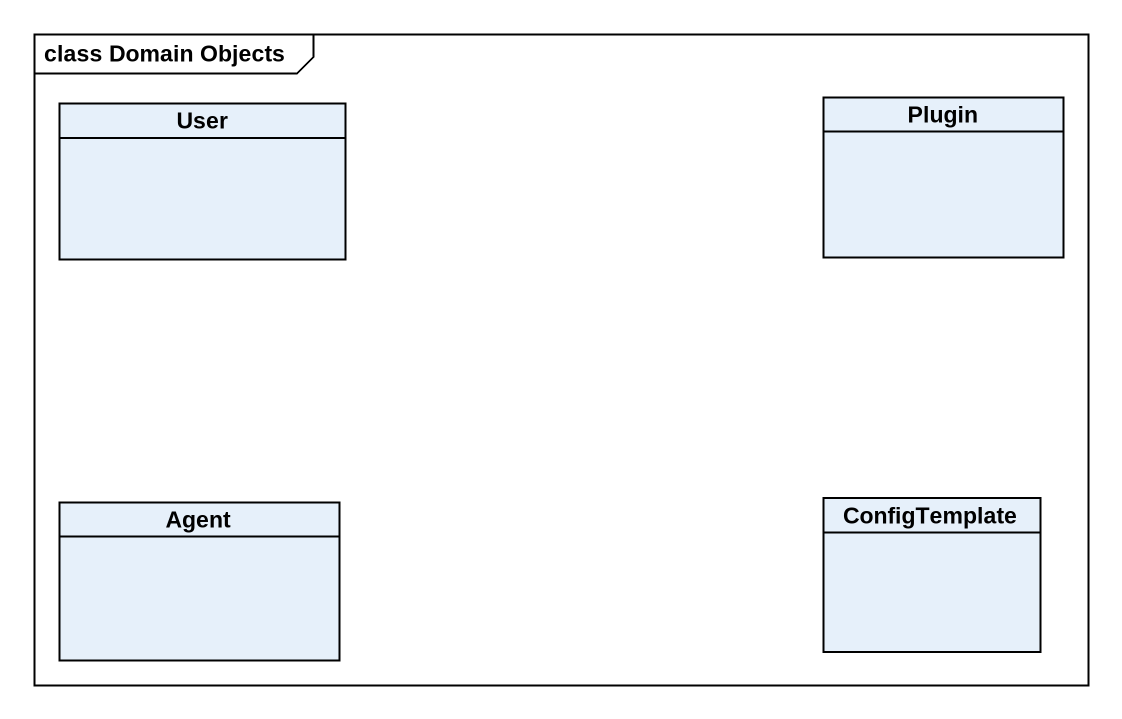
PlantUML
@startuml
mainframe class Domain Objects
hide circle
hide empty members
class User
class Plugin
class "Agent" as Agent_
class ConfigTemplate
@enduml
